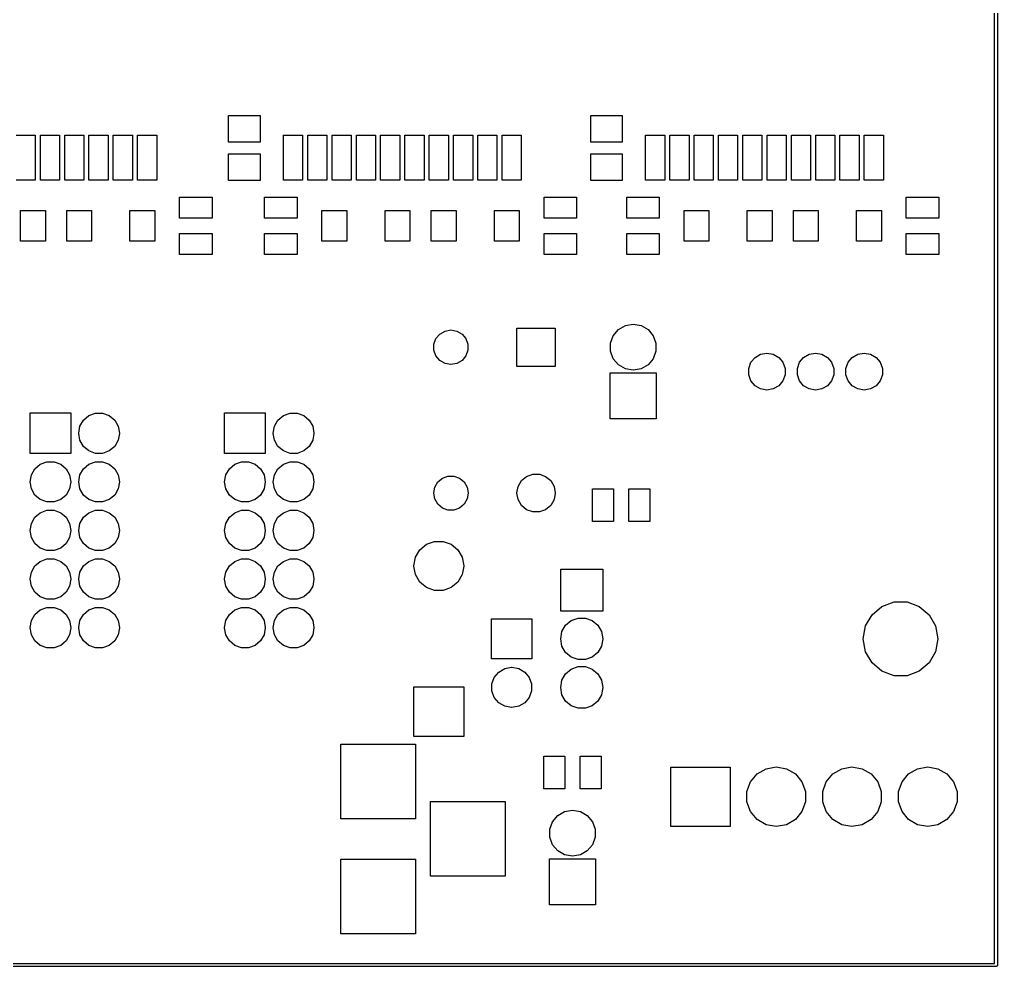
# Model space of a CAD drawing. Extents: x 25 to 125, y -125 to -25.
# Drawn here: x 74 to 125.1, y -125.1 to -75.6 of the extents above; entities that cross this region are included whole.
import ezdxf

# ---------------------------------------------------------------- set-up
doc = ezdxf.new("R2010")
doc.units = 0
doc.header["$MEASUREMENT"] = 0
doc.layers.add('BLACK', color=7, linetype='CONTINUOUS')

msp = doc.modelspace()

# ---------------------------------------------------------------- linework, layer by layer
at = {"layer": 'Black'}
for p, q in [((125.075, -25), (125.075, -125)), ((124.925, -124.925), (124.925, -25.075)), ((84.9, -81.996), (84.9, -80.596)), ((84.9, -80.596), (86.55, -80.596)), ((86.55, -80.596), (86.55, -81.996)), ((103.823, -81.996), (103.823, -80.596)), ((103.823, -80.596), (105.473, -80.596)), ((105.473, -80.596), (105.473, -81.996)), ((73.795, -81.63), (74.795, -81.63)), ((74.795, -81.63), (74.795, -83.98)), ((75.065, -83.98), (75.065, -81.63)), ((75.065, -81.63), (76.065, -81.63)), ((76.065, -81.63), (76.065, -83.98)), ((76.335, -83.98), (76.335, -81.63)), ((76.335, -81.63), (77.335, -81.63)), ((77.335, -81.63), (77.335, -83.98)), ((77.605, -83.98), (77.605, -81.63)), ((77.605, -81.63), (78.605, -81.63)), ((78.605, -81.63), (78.605, -83.98)), ((78.875, -83.98), (78.875, -81.63)), ((78.875, -81.63), (79.875, -81.63)), ((79.875, -81.63), (79.875, -83.98)), ((80.145, -83.98), (80.145, -81.63)), ((80.145, -81.63), (81.145, -81.63)), ((81.145, -81.63), (81.145, -83.98)), ((87.765, -83.98), (87.765, -81.63)), ((87.765, -81.63), (88.765, -81.63)), ((88.765, -81.63), (88.765, -83.98)), ((89.035, -83.98), (89.035, -81.63)), ((89.035, -81.63), (90.035, -81.63)), ((90.035, -81.63), (90.035, -83.98)), ((90.305, -83.98), (90.305, -81.63)), ((90.305, -81.63), (91.305, -81.63)), ((91.305, -81.63), (91.305, -83.98)), ((91.575, -83.98), (91.575, -81.63)), ((91.575, -81.63), (92.575, -81.63)), ((92.575, -81.63), (92.575, -83.98)), ((92.845, -83.98), (92.845, -81.63)), ((92.845, -81.63), (93.845, -81.63)), ((93.845, -81.63), (93.845, -83.98)), ((94.115, -83.98), (94.115, -81.63)), ((94.115, -81.63), (95.115, -81.63)), ((95.115, -81.63), (95.115, -83.98)), ((95.385, -83.98), (95.385, -81.63)), ((95.385, -81.63), (96.385, -81.63)), ((96.385, -81.63), (96.385, -83.98)), ((96.655, -83.98), (96.655, -81.63)), ((96.655, -81.63), (97.655, -81.63)), ((97.655, -81.63), (97.655, -83.98)), ((97.925, -83.98), (97.925, -81.63)), ((97.925, -81.63), (98.925, -81.63)), ((98.925, -81.63), (98.925, -83.98)), ((99.195, -83.98), (99.195, -81.63)), ((99.195, -81.63), (100.195, -81.63)), ((100.195, -81.63), (100.195, -83.98)), ((106.688, -83.98), (106.688, -81.63)), ((106.688, -81.63), (107.688, -81.63)), ((107.688, -81.63), (107.688, -83.98)), ((107.958, -83.98), (107.958, -81.63)), ((107.958, -81.63), (108.958, -81.63)), ((108.958, -81.63), (108.958, -83.98)), ((109.228, -83.98), (109.228, -81.63)), ((109.228, -81.63), (110.228, -81.63)), ((110.228, -81.63), (110.228, -83.98)), ((110.498, -83.98), (110.498, -81.63)), ((110.498, -81.63), (111.498, -81.63)), ((111.498, -81.63), (111.498, -83.98)), ((111.768, -83.98), (111.768, -81.63)), ((111.768, -81.63), (112.768, -81.63)), ((112.768, -81.63), (112.768, -83.98)), ((113.038, -83.98), (113.038, -81.63)), ((113.038, -81.63), (114.038, -81.63)), ((114.038, -81.63), (114.038, -83.98)), ((114.308, -83.98), (114.308, -81.63)), ((114.308, -81.63), (115.308, -81.63)), ((115.308, -81.63), (115.308, -83.98)), ((115.578, -83.98), (115.578, -81.63)), ((115.578, -81.63), (116.578, -81.63)), ((116.578, -81.63), (116.578, -83.98)), ((116.848, -83.98), (116.848, -81.63)), ((116.848, -81.63), (117.848, -81.63)), ((117.848, -81.63), (117.848, -83.98)), ((118.118, -83.98), (118.118, -81.63)), ((118.118, -81.63), (119.118, -81.63)), ((119.118, -81.63), (119.118, -83.98)), ((86.55, -81.996), (84.9, -81.996)), ((105.473, -81.996), (103.823, -81.996)), ((84.9, -83.996), (84.9, -82.596)), ((84.9, -82.596), (86.55, -82.596)), ((86.55, -82.596), (86.55, -83.996)), ((103.823, -83.996), (103.823, -82.596)), ((103.823, -82.596), (105.473, -82.596)), ((105.473, -82.596), (105.473, -83.996)), ((74.795, -83.98), (73.795, -83.98)), ((76.065, -83.98), (75.065, -83.98)), ((77.335, -83.98), (76.335, -83.98)), ((78.605, -83.98), (77.605, -83.98)), ((79.875, -83.98), (78.875, -83.98)), ((81.145, -83.98), (80.145, -83.98)), ((86.55, -83.996), (84.9, -83.996)), ((88.765, -83.98), (87.765, -83.98)), ((90.035, -83.98), (89.035, -83.98)), ((91.305, -83.98), (90.305, -83.98)), ((92.575, -83.98), (91.575, -83.98)), ((93.845, -83.98), (92.845, -83.98)), ((95.115, -83.98), (94.115, -83.98)), ((96.385, -83.98), (95.385, -83.98)), ((97.655, -83.98), (96.655, -83.98)), ((98.925, -83.98), (97.925, -83.98)), ((100.195, -83.98), (99.195, -83.98)), ((105.473, -83.996), (103.823, -83.996)), ((107.688, -83.98), (106.688, -83.98)), ((108.958, -83.98), (107.958, -83.98)), ((110.228, -83.98), (109.228, -83.98)), ((111.498, -83.98), (110.498, -83.98)), ((112.768, -83.98), (111.768, -83.98)), ((114.038, -83.98), (113.038, -83.98)), ((115.308, -83.98), (114.308, -83.98)), ((116.578, -83.98), (115.578, -83.98)), ((117.848, -83.98), (116.848, -83.98)), ((119.118, -83.98), (118.118, -83.98)), ((82.335, -85.96), (82.335, -84.86)), ((82.335, -84.86), (84.035, -84.86)), ((84.035, -84.86), (84.035, -85.96)), ((86.78, -85.96), (86.78, -84.86)), ((86.78, -84.86), (88.48, -84.86)), ((88.48, -84.86), (88.48, -85.96)), ((101.385, -85.96), (101.385, -84.86)), ((101.385, -84.86), (103.085, -84.86)), ((103.085, -84.86), (103.085, -85.96)), ((105.703, -85.96), (105.703, -84.86)), ((105.703, -84.86), (107.403, -84.86)), ((107.403, -84.86), (107.403, -85.96)), ((120.308, -85.96), (120.308, -84.86)), ((120.308, -84.86), (122.008, -84.86)), ((122.008, -84.86), (122.008, -85.96)), ((74.025, -87.16), (74.025, -85.56)), ((74.025, -85.56), (75.325, -85.56)), ((75.325, -85.56), (75.325, -87.16)), ((76.44, -87.16), (76.44, -85.56)), ((76.44, -85.56), (77.74, -85.56)), ((77.74, -85.56), (77.74, -87.16)), ((79.74, -87.16), (79.74, -85.56)), ((79.74, -85.56), (81.04, -85.56)), ((81.04, -85.56), (81.04, -87.16)), ((89.775, -87.16), (89.775, -85.56)), ((89.775, -85.56), (91.075, -85.56)), ((91.075, -85.56), (91.075, -87.16)), ((93.075, -87.16), (93.075, -85.56)), ((93.075, -85.56), (94.375, -85.56)), ((94.375, -85.56), (94.375, -87.16)), ((95.49, -87.16), (95.49, -85.56)), ((95.49, -85.56), (96.79, -85.56)), ((96.79, -85.56), (96.79, -87.16)), ((98.79, -87.16), (98.79, -85.56)), ((98.79, -85.56), (100.09, -85.56)), ((100.09, -85.56), (100.09, -87.16)), ((108.698, -87.16), (108.698, -85.56)), ((108.698, -85.56), (109.998, -85.56)), ((109.998, -85.56), (109.998, -87.16)), ((111.998, -87.16), (111.998, -85.56)), ((111.998, -85.56), (113.298, -85.56)), ((113.298, -85.56), (113.298, -87.16)), ((114.413, -87.16), (114.413, -85.56)), ((114.413, -85.56), (115.713, -85.56)), ((115.713, -85.56), (115.713, -87.16)), ((117.713, -87.16), (117.713, -85.56)), ((117.713, -85.56), (119.013, -85.56)), ((119.013, -85.56), (119.013, -87.16)), ((84.035, -85.96), (82.335, -85.96)), ((88.48, -85.96), (86.78, -85.96)), ((103.085, -85.96), (101.385, -85.96)), ((107.403, -85.96), (105.703, -85.96)), ((122.008, -85.96), (120.308, -85.96)), ((82.335, -87.86), (82.335, -86.76)), ((82.335, -86.76), (84.035, -86.76)), ((84.035, -86.76), (84.035, -87.86)), ((86.78, -87.86), (86.78, -86.76)), ((86.78, -86.76), (88.48, -86.76)), ((88.48, -86.76), (88.48, -87.86)), ((101.385, -87.86), (101.385, -86.76)), ((101.385, -86.76), (103.085, -86.76)), ((103.085, -86.76), (103.085, -87.86)), ((105.703, -87.86), (105.703, -86.76)), ((105.703, -86.76), (107.403, -86.76)), ((107.403, -86.76), (107.403, -87.86)), ((120.308, -87.86), (120.308, -86.76)), ((120.308, -86.76), (122.008, -86.76)), ((122.008, -86.76), (122.008, -87.86)), ((75.325, -87.16), (74.025, -87.16)), ((77.74, -87.16), (76.44, -87.16)), ((81.04, -87.16), (79.74, -87.16)), ((91.075, -87.16), (89.775, -87.16)), ((94.375, -87.16), (93.075, -87.16)), ((96.79, -87.16), (95.49, -87.16)), ((100.09, -87.16), (98.79, -87.16)), ((109.998, -87.16), (108.698, -87.16)), ((113.298, -87.16), (111.998, -87.16)), ((115.713, -87.16), (114.413, -87.16)), ((119.013, -87.16), (117.713, -87.16)), ((84.035, -87.86), (82.335, -87.86)), ((88.48, -87.86), (86.78, -87.86)), ((103.085, -87.86), (101.385, -87.86)), ((107.403, -87.86), (105.703, -87.86)), ((122.008, -87.86), (120.308, -87.86)), ((95.9393, -92.0179), (96.211, -91.861)), ((96.211, -91.861), (96.52, -91.8066)), ((96.52, -91.8066), (96.829, -91.861)), ((96.829, -91.861), (97.1007, -92.0179)), ((99.965, -93.71), (99.965, -91.71)), ((99.965, -91.71), (101.965, -91.71)), ((101.965, -91.71), (101.965, -93.71)), ((105.002, -92.1077), (105.271, -91.7872)), ((105.271, -91.7872), (105.633, -91.5781)), ((105.633, -91.5781), (106.045, -91.5054)), ((106.045, -91.5054), (106.457, -91.5781)), ((106.457, -91.5781), (106.819, -91.7872)), ((106.819, -91.7872), (107.088, -92.1077)), ((95.6303, -92.5531), (95.7376, -92.2583)), ((95.7376, -92.2583), (95.9393, -92.0179)), ((97.1007, -92.0179), (97.3024, -92.2583)), ((97.3024, -92.2583), (97.4097, -92.5531)), ((104.859, -92.5008), (105.002, -92.1077)), ((107.088, -92.1077), (107.231, -92.5008)), ((95.6303, -92.8669), (95.6303, -92.5531)), ((95.7376, -93.1617), (95.6303, -92.8669)), ((97.4097, -92.8669), (97.3024, -93.1617)), ((97.4097, -92.5531), (97.4097, -92.8669)), ((104.859, -92.9192), (104.859, -92.5008)), ((105.002, -93.3123), (104.859, -92.9192)), ((107.231, -92.9192), (107.088, -93.3123)), ((107.231, -92.5008), (107.231, -92.9192)), ((95.9393, -93.4021), (95.7376, -93.1617)), ((96.211, -93.559), (95.9393, -93.4021)), ((97.1007, -93.4021), (96.829, -93.559)), ((97.3024, -93.1617), (97.1007, -93.4021)), ((105.271, -93.6328), (105.002, -93.3123)), ((107.088, -93.3123), (106.819, -93.6328)), ((112.079, -93.8123), (112.194, -93.4972)), ((112.194, -93.4972), (112.409, -93.2402)), ((112.409, -93.2402), (112.7, -93.0726)), ((112.7, -93.0726), (113.03, -93.0143)), ((113.03, -93.0143), (113.36, -93.0726)), ((113.36, -93.0726), (113.651, -93.2402)), ((113.651, -93.2402), (113.866, -93.4972)), ((113.866, -93.4972), (113.981, -93.8123)), ((114.619, -93.8123), (114.734, -93.4972)), ((114.734, -93.4972), (114.949, -93.2402)), ((114.949, -93.2402), (115.24, -93.0726)), ((115.24, -93.0726), (115.57, -93.0143)), ((115.57, -93.0143), (115.9, -93.0726)), ((115.9, -93.0726), (116.191, -93.2402)), ((116.191, -93.2402), (116.406, -93.4972)), ((116.406, -93.4972), (116.521, -93.8123)), ((117.159, -93.8123), (117.274, -93.4972)), ((117.274, -93.4972), (117.489, -93.2402)), ((117.489, -93.2402), (117.78, -93.0726)), ((117.78, -93.0726), (118.11, -93.0143)), ((118.11, -93.0143), (118.44, -93.0726)), ((118.44, -93.0726), (118.731, -93.2402)), ((118.731, -93.2402), (118.946, -93.4972)), ((118.946, -93.4972), (119.061, -93.8123)), ((96.52, -93.6134), (96.211, -93.559)), ((96.829, -93.559), (96.52, -93.6134)), ((101.965, -93.71), (99.965, -93.71)), ((105.633, -93.8419), (105.271, -93.6328)), ((106.045, -93.9146), (105.633, -93.8419)), ((106.457, -93.8419), (106.045, -93.9146)), ((106.819, -93.6328), (106.457, -93.8419)), ((112.079, -94.1477), (112.079, -93.8123)), ((113.981, -93.8123), (113.981, -94.1477)), ((114.619, -94.1477), (114.619, -93.8123)), ((116.521, -93.8123), (116.521, -94.1477)), ((117.159, -94.1477), (117.159, -93.8123)), ((119.061, -93.8123), (119.061, -94.1477)), ((104.845, -96.45), (104.845, -94.05)), ((104.845, -94.05), (107.245, -94.05)), ((107.245, -94.05), (107.245, -96.45)), ((112.194, -94.4628), (112.079, -94.1477)), ((112.409, -94.7197), (112.194, -94.4628)), ((113.866, -94.4628), (113.651, -94.7197)), ((113.981, -94.1477), (113.866, -94.4628)), ((114.734, -94.4628), (114.619, -94.1477)), ((114.949, -94.7197), (114.734, -94.4628)), ((116.406, -94.4628), (116.191, -94.7197)), ((116.521, -94.1477), (116.406, -94.4628)), ((117.274, -94.4628), (117.159, -94.1477)), ((117.489, -94.7197), (117.274, -94.4628)), ((118.946, -94.4628), (118.731, -94.7197)), ((119.061, -94.1477), (118.946, -94.4628)), ((112.7, -94.8874), (112.409, -94.7197)), ((113.03, -94.9457), (112.7, -94.8874)), ((113.36, -94.8874), (113.03, -94.9457)), ((113.651, -94.7197), (113.36, -94.8874)), ((115.24, -94.8874), (114.949, -94.7197)), ((115.57, -94.9457), (115.24, -94.8874)), ((115.9, -94.8874), (115.57, -94.9457)), ((116.191, -94.7197), (115.9, -94.8874)), ((117.78, -94.8874), (117.489, -94.7197)), ((118.11, -94.9457), (117.78, -94.8874)), ((118.44, -94.8874), (118.11, -94.9457)), ((118.731, -94.7197), (118.44, -94.8874)), ((74.5304, -98.2695), (74.5304, -96.1423)), ((74.5304, -96.1423), (76.6576, -96.1423)), ((76.6576, -96.1423), (76.6576, -98.2695)), ((77.1346, -96.8381), (77.3193, -96.5182)), ((77.3193, -96.5182), (77.6022, -96.2808)), ((77.6022, -96.2808), (77.9493, -96.1544)), ((77.9493, -96.1544), (78.3187, -96.1544)), ((78.3187, -96.1544), (78.6658, -96.2808)), ((78.6658, -96.2808), (78.9488, -96.5182)), ((78.9488, -96.5182), (79.1335, -96.8381)), ((84.6904, -98.2695), (84.6904, -96.1423)), ((84.6904, -96.1423), (86.8176, -96.1423)), ((86.8176, -96.1423), (86.8176, -98.2695)), ((87.2946, -96.8381), (87.4793, -96.5182)), ((87.4793, -96.5182), (87.7622, -96.2808)), ((87.7622, -96.2808), (88.1093, -96.1544)), ((88.1093, -96.1544), (88.4787, -96.1544)), ((88.4787, -96.1544), (88.8258, -96.2808)), ((88.8258, -96.2808), (89.1088, -96.5182)), ((89.1088, -96.5182), (89.2935, -96.8381)), ((107.245, -96.45), (104.845, -96.45)), ((77.0704, -97.2019), (77.1346, -96.8381)), ((79.1335, -96.8381), (79.1976, -97.2019)), ((87.2304, -97.2019), (87.2946, -96.8381)), ((89.2935, -96.8381), (89.3576, -97.2019)), ((77.0704, -97.21), (77.0704, -97.2019)), ((77.1346, -97.5738), (77.0704, -97.21)), ((77.3193, -97.8937), (77.1346, -97.5738)), ((79.1335, -97.5738), (78.9488, -97.8937)), ((79.1976, -97.21), (79.1335, -97.5738)), ((79.1976, -97.2019), (79.1976, -97.21)), ((87.2304, -97.21), (87.2304, -97.2019)), ((87.2946, -97.5738), (87.2304, -97.21)), ((87.4793, -97.8937), (87.2946, -97.5738)), ((89.2935, -97.5738), (89.1088, -97.8937)), ((89.3576, -97.21), (89.2935, -97.5738)), ((89.3576, -97.2019), (89.3576, -97.21)), ((77.6022, -98.1311), (77.3193, -97.8937)), ((78.9488, -97.8937), (78.6658, -98.1311)), ((87.7622, -98.1311), (87.4793, -97.8937)), ((89.1088, -97.8937), (88.8258, -98.1311)), ((76.6576, -98.2695), (74.5304, -98.2695)), ((77.9493, -98.2575), (77.6022, -98.1311)), ((78.3187, -98.2575), (77.9493, -98.2575)), ((78.6658, -98.1311), (78.3187, -98.2575)), ((86.8176, -98.2695), (84.6904, -98.2695)), ((88.1093, -98.2575), (87.7622, -98.1311)), ((88.4787, -98.2575), (88.1093, -98.2575)), ((88.8258, -98.1311), (88.4787, -98.2575)), ((74.5946, -99.3781), (74.7793, -99.0582)), ((74.7793, -99.0582), (75.0622, -98.8208)), ((75.0622, -98.8208), (75.4093, -98.6944)), ((75.4093, -98.6944), (75.7787, -98.6944)), ((75.7787, -98.6944), (76.1258, -98.8208)), ((76.1258, -98.8208), (76.4088, -99.0582)), ((76.4088, -99.0582), (76.5935, -99.3781)), ((77.1346, -99.3781), (77.3193, -99.0582)), ((77.3193, -99.0582), (77.6022, -98.8208)), ((77.6022, -98.8208), (77.9493, -98.6944)), ((77.9493, -98.6944), (78.3187, -98.6944)), ((78.3187, -98.6944), (78.6658, -98.8208)), ((78.6658, -98.8208), (78.9488, -99.0582)), ((78.9488, -99.0582), (79.1335, -99.3781)), ((84.7546, -99.3781), (84.9393, -99.0582)), ((84.9393, -99.0582), (85.2222, -98.8208)), ((85.2222, -98.8208), (85.5693, -98.6944)), ((85.5693, -98.6944), (85.9387, -98.6944)), ((85.9387, -98.6944), (86.2858, -98.8208)), ((86.2858, -98.8208), (86.5688, -99.0582)), ((86.5688, -99.0582), (86.7535, -99.3781)), ((87.2946, -99.3781), (87.4793, -99.0582)), ((87.4793, -99.0582), (87.7622, -98.8208)), ((87.7622, -98.8208), (88.1093, -98.6944)), ((88.1093, -98.6944), (88.4787, -98.6944)), ((88.4787, -98.6944), (88.8258, -98.8208)), ((88.8258, -98.8208), (89.1088, -99.0582)), ((89.1088, -99.0582), (89.2935, -99.3781)), ((74.5304, -99.7419), (74.5946, -99.3781)), ((76.5935, -99.3781), (76.6576, -99.7419)), ((77.0704, -99.7419), (77.1346, -99.3781)), ((79.1335, -99.3781), (79.1976, -99.7419)), ((84.6904, -99.7419), (84.7546, -99.3781)), ((86.7535, -99.3781), (86.8176, -99.7419)), ((87.2304, -99.7419), (87.2946, -99.3781)), ((89.2935, -99.3781), (89.3576, -99.7419)), ((95.8306, -99.7481), (96.07, -99.5471)), ((96.07, -99.5471), (96.3637, -99.4402)), ((96.3637, -99.4402), (96.6763, -99.4402)), ((96.6763, -99.4402), (96.97, -99.5471)), ((96.97, -99.5471), (97.2094, -99.7481)), ((100.199, -99.6834), (100.465, -99.4602)), ((100.465, -99.4602), (100.791, -99.3414)), ((100.791, -99.3414), (101.139, -99.3414)), ((101.139, -99.3414), (101.465, -99.4602)), ((101.465, -99.4602), (101.731, -99.6834)), ((74.5304, -99.75), (74.5304, -99.7419)), ((74.5946, -100.114), (74.5304, -99.75)), ((74.7793, -100.434), (74.5946, -100.114)), ((76.5935, -100.114), (76.4088, -100.434)), ((76.6576, -99.75), (76.5935, -100.114)), ((76.6576, -99.7419), (76.6576, -99.75)), ((77.0704, -99.75), (77.0704, -99.7419)), ((77.1346, -100.114), (77.0704, -99.75)), ((77.3193, -100.434), (77.1346, -100.114)), ((79.1335, -100.114), (78.9488, -100.434)), ((79.1976, -99.75), (79.1335, -100.114)), ((79.1976, -99.7419), (79.1976, -99.75)), ((84.6904, -99.75), (84.6904, -99.7419)), ((84.7546, -100.114), (84.6904, -99.75)), ((84.9393, -100.434), (84.7546, -100.114)), ((86.7535, -100.114), (86.5688, -100.434)), ((86.8176, -99.75), (86.7535, -100.114)), ((86.8176, -99.7419), (86.8176, -99.75)), ((87.2304, -99.75), (87.2304, -99.7419)), ((87.2946, -100.114), (87.2304, -99.75)), ((87.4793, -100.434), (87.2946, -100.114)), ((89.2935, -100.114), (89.1088, -100.434)), ((89.3576, -99.75), (89.2935, -100.114)), ((89.3576, -99.7419), (89.3576, -99.75)), ((95.62, -100.327), (95.6743, -100.019)), ((95.6743, -100.019), (95.8306, -99.7481)), ((97.2094, -99.7481), (97.3657, -100.019)), ((97.3657, -100.019), (97.42, -100.327)), ((99.965, -100.326), (100.025, -99.9842)), ((100.025, -99.9842), (100.199, -99.6834)), ((101.731, -99.6834), (101.905, -99.9842)), ((101.905, -99.9842), (101.965, -100.326)), ((103.91, -101.815), (103.91, -100.115)), ((103.91, -100.115), (105.01, -100.115)), ((105.01, -100.115), (105.01, -101.815)), ((105.81, -101.815), (105.81, -100.115)), ((105.81, -100.115), (106.91, -100.115)), ((106.91, -100.115), (106.91, -101.815)), ((75.0622, -100.671), (74.7793, -100.434)), ((76.4088, -100.434), (76.1258, -100.671)), ((77.6022, -100.671), (77.3193, -100.434)), ((78.9488, -100.434), (78.6658, -100.671)), ((85.2222, -100.671), (84.9393, -100.434)), ((86.5688, -100.434), (86.2858, -100.671)), ((87.7622, -100.671), (87.4793, -100.434)), ((89.1088, -100.434), (88.8258, -100.671)), ((95.62, -100.333), (95.62, -100.327)), ((95.6743, -100.641), (95.62, -100.333)), ((95.8306, -100.912), (95.6743, -100.641)), ((97.3657, -100.641), (97.2094, -100.912)), ((97.42, -100.333), (97.3657, -100.641)), ((97.42, -100.327), (97.42, -100.333)), ((99.965, -100.334), (99.965, -100.326)), ((100.025, -100.676), (99.965, -100.334)), ((101.965, -100.334), (101.905, -100.676)), ((101.965, -100.326), (101.965, -100.334)), ((75.4093, -100.797), (75.0622, -100.671)), ((75.7787, -100.797), (75.4093, -100.797)), ((76.1258, -100.671), (75.7787, -100.797)), ((77.9493, -100.797), (77.6022, -100.671)), ((78.3187, -100.797), (77.9493, -100.797)), ((78.6658, -100.671), (78.3187, -100.797)), ((85.5693, -100.797), (85.2222, -100.671)), ((85.9387, -100.797), (85.5693, -100.797)), ((86.2858, -100.671), (85.9387, -100.797)), ((88.1093, -100.797), (87.7622, -100.671)), ((88.4787, -100.797), (88.1093, -100.797)), ((88.8258, -100.671), (88.4787, -100.797)), ((96.07, -101.113), (95.8306, -100.912)), ((96.3637, -101.22), (96.07, -101.113)), ((96.97, -101.113), (96.6763, -101.22)), ((97.2094, -100.912), (96.97, -101.113)), ((100.199, -100.977), (100.025, -100.676)), ((100.465, -101.2), (100.199, -100.977)), ((101.731, -100.977), (101.465, -101.2)), ((101.905, -100.676), (101.731, -100.977)), ((74.5946, -101.918), (74.7793, -101.598)), ((74.7793, -101.598), (75.0622, -101.361)), ((75.0622, -101.361), (75.4093, -101.234)), ((75.4093, -101.234), (75.7787, -101.234)), ((75.7787, -101.234), (76.1258, -101.361)), ((76.1258, -101.361), (76.4088, -101.598)), ((76.4088, -101.598), (76.5935, -101.918)), ((77.1346, -101.918), (77.3193, -101.598)), ((77.3193, -101.598), (77.6022, -101.361)), ((77.6022, -101.361), (77.9493, -101.234)), ((77.9493, -101.234), (78.3187, -101.234)), ((78.3187, -101.234), (78.6658, -101.361)), ((78.6658, -101.361), (78.9488, -101.598)), ((78.9488, -101.598), (79.1335, -101.918)), ((84.7546, -101.918), (84.9393, -101.598)), ((84.9393, -101.598), (85.2222, -101.361)), ((85.2222, -101.361), (85.5693, -101.234)), ((85.5693, -101.234), (85.9387, -101.234)), ((85.9387, -101.234), (86.2858, -101.361)), ((86.2858, -101.361), (86.5688, -101.598)), ((86.5688, -101.598), (86.7535, -101.918)), ((87.2946, -101.918), (87.4793, -101.598)), ((87.4793, -101.598), (87.7622, -101.361)), ((87.7622, -101.361), (88.1093, -101.234)), ((88.1093, -101.234), (88.4787, -101.234)), ((88.4787, -101.234), (88.8258, -101.361)), ((88.8258, -101.361), (89.1088, -101.598)), ((89.1088, -101.598), (89.2935, -101.918)), ((96.6763, -101.22), (96.3637, -101.22)), ((100.791, -101.319), (100.465, -101.2)), ((101.139, -101.319), (100.791, -101.319)), ((101.465, -101.2), (101.139, -101.319)), ((74.5304, -102.282), (74.5946, -101.918)), ((76.5935, -101.918), (76.6576, -102.282)), ((77.0704, -102.282), (77.1346, -101.918)), ((79.1335, -101.918), (79.1976, -102.282)), ((84.6904, -102.282), (84.7546, -101.918)), ((86.7535, -101.918), (86.8176, -102.282)), ((87.2304, -102.282), (87.2946, -101.918)), ((89.2935, -101.918), (89.3576, -102.282)), ((105.01, -101.815), (103.91, -101.815)), ((106.91, -101.815), (105.81, -101.815)), ((74.5304, -102.29), (74.5304, -102.282)), ((74.5946, -102.654), (74.5304, -102.29)), ((74.7793, -102.974), (74.5946, -102.654)), ((76.5935, -102.654), (76.4088, -102.974)), ((76.6576, -102.29), (76.5935, -102.654)), ((76.6576, -102.282), (76.6576, -102.29)), ((77.0704, -102.29), (77.0704, -102.282)), ((77.1346, -102.654), (77.0704, -102.29)), ((77.3193, -102.974), (77.1346, -102.654)), ((79.1335, -102.654), (78.9488, -102.974)), ((79.1976, -102.29), (79.1335, -102.654)), ((79.1976, -102.282), (79.1976, -102.29)), ((84.6904, -102.29), (84.6904, -102.282)), ((84.7546, -102.654), (84.6904, -102.29)), ((84.9393, -102.974), (84.7546, -102.654)), ((86.7535, -102.654), (86.5688, -102.974)), ((86.8176, -102.29), (86.7535, -102.654)), ((86.8176, -102.282), (86.8176, -102.29)), ((87.2304, -102.29), (87.2304, -102.282)), ((87.2946, -102.654), (87.2304, -102.29)), ((87.4793, -102.974), (87.2946, -102.654)), ((89.2935, -102.654), (89.1088, -102.974)), ((89.3576, -102.29), (89.2935, -102.654)), ((89.3576, -102.282), (89.3576, -102.29)), ((75.0622, -103.211), (74.7793, -102.974)), ((75.4093, -103.337), (75.0622, -103.211)), ((76.1258, -103.211), (75.7787, -103.337)), ((76.4088, -102.974), (76.1258, -103.211)), ((77.6022, -103.211), (77.3193, -102.974)), ((77.9493, -103.337), (77.6022, -103.211)), ((78.6658, -103.211), (78.3187, -103.337)), ((78.9488, -102.974), (78.6658, -103.211)), ((85.2222, -103.211), (84.9393, -102.974)), ((85.5693, -103.337), (85.2222, -103.211)), ((86.2858, -103.211), (85.9387, -103.337)), ((86.5688, -102.974), (86.2858, -103.211)), ((87.7622, -103.211), (87.4793, -102.974)), ((88.1093, -103.337), (87.7622, -103.211)), ((88.8258, -103.211), (88.4787, -103.337)), ((89.1088, -102.974), (88.8258, -103.211)), ((94.8891, -103.299), (95.235, -103.009)), ((95.235, -103.009), (95.6593, -102.855)), ((95.6593, -102.855), (96.1107, -102.855)), ((96.1107, -102.855), (96.535, -103.009)), ((96.535, -103.009), (96.8809, -103.299)), ((75.7787, -103.337), (75.4093, -103.337)), ((78.3187, -103.337), (77.9493, -103.337)), ((85.9387, -103.337), (85.5693, -103.337)), ((88.4787, -103.337), (88.1093, -103.337)), ((94.585, -104.135), (94.6634, -103.69)), ((94.6634, -103.69), (94.8891, -103.299)), ((96.8809, -103.299), (97.1066, -103.69)), ((97.1066, -103.69), (97.185, -104.135)), ((74.5946, -104.458), (74.7793, -104.138)), ((74.7793, -104.138), (75.0622, -103.901)), ((75.0622, -103.901), (75.4093, -103.774)), ((75.4093, -103.774), (75.7787, -103.774)), ((75.7787, -103.774), (76.1258, -103.901)), ((76.1258, -103.901), (76.4088, -104.138)), ((76.4088, -104.138), (76.5935, -104.458)), ((77.1346, -104.458), (77.3193, -104.138)), ((77.3193, -104.138), (77.6022, -103.901)), ((77.6022, -103.901), (77.9493, -103.774)), ((77.9493, -103.774), (78.3187, -103.774)), ((78.3187, -103.774), (78.6658, -103.901)), ((78.6658, -103.901), (78.9488, -104.138)), ((78.9488, -104.138), (79.1335, -104.458)), ((84.7546, -104.458), (84.9393, -104.138)), ((84.9393, -104.138), (85.2222, -103.901)), ((85.2222, -103.901), (85.5693, -103.774)), ((85.5693, -103.774), (85.9387, -103.774)), ((85.9387, -103.774), (86.2858, -103.901)), ((86.2858, -103.901), (86.5688, -104.138)), ((86.5688, -104.138), (86.7535, -104.458)), ((87.2946, -104.458), (87.4793, -104.138)), ((87.4793, -104.138), (87.7622, -103.901)), ((87.7622, -103.901), (88.1093, -103.774)), ((88.1093, -103.774), (88.4787, -103.774)), ((88.4787, -103.774), (88.8258, -103.901)), ((88.8258, -103.901), (89.1088, -104.138)), ((89.1088, -104.138), (89.2935, -104.458)), ((94.585, -104.145), (94.585, -104.135)), ((94.6634, -104.59), (94.585, -104.145)), ((97.185, -104.145), (97.1066, -104.59)), ((97.185, -104.135), (97.185, -104.145)), ((74.5304, -104.822), (74.5946, -104.458)), ((76.5935, -104.458), (76.6576, -104.822)), ((77.0704, -104.822), (77.1346, -104.458)), ((79.1335, -104.458), (79.1976, -104.822)), ((84.6904, -104.822), (84.7546, -104.458)), ((86.7535, -104.458), (86.8176, -104.822)), ((87.2304, -104.822), (87.2946, -104.458)), ((89.2935, -104.458), (89.3576, -104.822)), ((94.8891, -104.981), (94.6634, -104.59)), ((97.1066, -104.59), (96.8809, -104.981)), ((102.255, -106.51), (102.255, -104.31)), ((102.255, -104.31), (104.455, -104.31)), ((104.455, -104.31), (104.455, -106.51)), ((74.5304, -104.83), (74.5304, -104.822)), ((74.5946, -105.194), (74.5304, -104.83)), ((74.7793, -105.514), (74.5946, -105.194)), ((76.5935, -105.194), (76.4088, -105.514)), ((76.6576, -104.83), (76.5935, -105.194)), ((76.6576, -104.822), (76.6576, -104.83)), ((77.0704, -104.83), (77.0704, -104.822)), ((77.1346, -105.194), (77.0704, -104.83)), ((77.3193, -105.514), (77.1346, -105.194)), ((79.1335, -105.194), (78.9488, -105.514)), ((79.1976, -104.83), (79.1335, -105.194)), ((79.1976, -104.822), (79.1976, -104.83)), ((84.6904, -104.83), (84.6904, -104.822)), ((84.7546, -105.194), (84.6904, -104.83)), ((84.9393, -105.514), (84.7546, -105.194)), ((86.7535, -105.194), (86.5688, -105.514)), ((86.8176, -104.83), (86.7535, -105.194)), ((86.8176, -104.822), (86.8176, -104.83)), ((87.2304, -104.83), (87.2304, -104.822)), ((87.2946, -105.194), (87.2304, -104.83)), ((87.4793, -105.514), (87.2946, -105.194)), ((89.2935, -105.194), (89.1088, -105.514)), ((89.3576, -104.83), (89.2935, -105.194)), ((89.3576, -104.822), (89.3576, -104.83)), ((95.235, -105.271), (94.8891, -104.981)), ((96.8809, -104.981), (96.535, -105.271)), ((75.0622, -105.751), (74.7793, -105.514)), ((75.4093, -105.877), (75.0622, -105.751)), ((76.1258, -105.751), (75.7787, -105.877)), ((76.4088, -105.514), (76.1258, -105.751)), ((77.6022, -105.751), (77.3193, -105.514)), ((77.9493, -105.877), (77.6022, -105.751)), ((78.6658, -105.751), (78.3187, -105.877)), ((78.9488, -105.514), (78.6658, -105.751)), ((85.2222, -105.751), (84.9393, -105.514)), ((85.5693, -105.877), (85.2222, -105.751)), ((86.2858, -105.751), (85.9387, -105.877)), ((86.5688, -105.514), (86.2858, -105.751)), ((87.7622, -105.751), (87.4793, -105.514)), ((88.1093, -105.877), (87.7622, -105.751)), ((88.8258, -105.751), (88.4787, -105.877)), ((89.1088, -105.514), (88.8258, -105.751)), ((95.6593, -105.425), (95.235, -105.271)), ((96.1107, -105.425), (95.6593, -105.425)), ((96.535, -105.271), (96.1107, -105.425)), ((75.7787, -105.877), (75.4093, -105.877)), ((78.3187, -105.877), (77.9493, -105.877)), ((85.9387, -105.877), (85.5693, -105.877)), ((88.4787, -105.877), (88.1093, -105.877)), ((118.521, -106.689), (119.04, -106.254)), ((119.04, -106.254), (119.676, -106.022)), ((119.676, -106.022), (120.354, -106.022)), ((120.354, -106.022), (120.99, -106.254)), ((120.99, -106.254), (121.509, -106.689)), ((74.5946, -106.998), (74.7793, -106.678)), ((74.7793, -106.678), (75.0622, -106.441)), ((75.0622, -106.441), (75.4093, -106.314)), ((75.4093, -106.314), (75.7787, -106.314)), ((75.7787, -106.314), (76.1258, -106.441)), ((76.1258, -106.441), (76.4088, -106.678)), ((76.4088, -106.678), (76.5935, -106.998)), ((77.1346, -106.998), (77.3193, -106.678)), ((77.3193, -106.678), (77.6022, -106.441)), ((77.6022, -106.441), (77.9493, -106.314)), ((77.9493, -106.314), (78.3187, -106.314)), ((78.3187, -106.314), (78.6658, -106.441)), ((78.6658, -106.441), (78.9488, -106.678)), ((78.9488, -106.678), (79.1335, -106.998)), ((84.7546, -106.998), (84.9393, -106.678)), ((84.9393, -106.678), (85.2222, -106.441)), ((85.2222, -106.441), (85.5693, -106.314)), ((85.5693, -106.314), (85.9387, -106.314)), ((85.9387, -106.314), (86.2858, -106.441)), ((86.2858, -106.441), (86.5688, -106.678)), ((86.5688, -106.678), (86.7535, -106.998)), ((87.2946, -106.998), (87.4793, -106.678)), ((87.4793, -106.678), (87.7622, -106.441)), ((87.7622, -106.441), (88.1093, -106.314)), ((88.1093, -106.314), (88.4787, -106.314)), ((88.4787, -106.314), (88.8258, -106.441)), ((88.8258, -106.441), (89.1088, -106.678)), ((89.1088, -106.678), (89.2935, -106.998)), ((104.455, -106.51), (102.255, -106.51)), ((118.183, -107.276), (118.521, -106.689)), ((121.509, -106.689), (121.847, -107.276)), ((74.5304, -107.362), (74.5946, -106.998)), ((76.5935, -106.998), (76.6576, -107.362)), ((77.0704, -107.362), (77.1346, -106.998)), ((79.1335, -106.998), (79.1976, -107.362)), ((84.6904, -107.362), (84.7546, -106.998)), ((86.7535, -106.998), (86.8176, -107.362)), ((87.2304, -107.362), (87.2946, -106.998)), ((89.2935, -106.998), (89.3576, -107.362)), ((98.645, -109), (98.645, -106.9)), ((98.645, -106.9), (100.745, -106.9)), ((100.745, -106.9), (100.745, -109)), ((102.321, -107.57), (102.512, -107.239)), ((102.512, -107.239), (102.805, -106.993)), ((102.805, -106.993), (103.164, -106.863)), ((103.164, -106.863), (103.546, -106.863)), ((103.546, -106.863), (103.905, -106.993)), ((103.905, -106.993), (104.198, -107.239)), ((104.198, -107.239), (104.389, -107.57)), ((118.065, -107.943), (118.183, -107.276)), ((121.847, -107.276), (121.965, -107.943)), ((74.5304, -107.37), (74.5304, -107.362)), ((74.5946, -107.734), (74.5304, -107.37)), ((74.7793, -108.054), (74.5946, -107.734)), ((76.5935, -107.734), (76.4088, -108.054)), ((76.6576, -107.37), (76.5935, -107.734)), ((76.6576, -107.362), (76.6576, -107.37)), ((77.0704, -107.37), (77.0704, -107.362)), ((77.1346, -107.734), (77.0704, -107.37)), ((77.3193, -108.054), (77.1346, -107.734)), ((79.1335, -107.734), (78.9488, -108.054)), ((79.1976, -107.37), (79.1335, -107.734)), ((79.1976, -107.362), (79.1976, -107.37)), ((84.6904, -107.37), (84.6904, -107.362)), ((84.7546, -107.734), (84.6904, -107.37)), ((84.9393, -108.054), (84.7546, -107.734)), ((86.7535, -107.734), (86.5688, -108.054)), ((86.8176, -107.37), (86.7535, -107.734)), ((86.8176, -107.362), (86.8176, -107.37)), ((87.2304, -107.37), (87.2304, -107.362)), ((87.2946, -107.734), (87.2304, -107.37)), ((87.4793, -108.054), (87.2946, -107.734)), ((89.2935, -107.734), (89.1088, -108.054)), ((89.3576, -107.37), (89.2935, -107.734)), ((89.3576, -107.362), (89.3576, -107.37)), ((102.255, -107.946), (102.321, -107.57)), ((104.389, -107.57), (104.455, -107.946)), ((75.0622, -108.291), (74.7793, -108.054)), ((75.4093, -108.417), (75.0622, -108.291)), ((76.1258, -108.291), (75.7787, -108.417)), ((76.4088, -108.054), (76.1258, -108.291)), ((77.6022, -108.291), (77.3193, -108.054)), ((77.9493, -108.417), (77.6022, -108.291)), ((78.6658, -108.291), (78.3187, -108.417)), ((78.9488, -108.054), (78.6658, -108.291)), ((85.2222, -108.291), (84.9393, -108.054)), ((85.5693, -108.417), (85.2222, -108.291)), ((86.2858, -108.291), (85.9387, -108.417)), ((86.5688, -108.054), (86.2858, -108.291)), ((87.7622, -108.291), (87.4793, -108.054)), ((88.1093, -108.417), (87.7622, -108.291)), ((88.8258, -108.291), (88.4787, -108.417)), ((89.1088, -108.054), (88.8258, -108.291)), ((102.255, -107.954), (102.255, -107.946)), ((102.321, -108.33), (102.255, -107.954)), ((104.455, -107.954), (104.389, -108.33)), ((104.455, -107.946), (104.455, -107.954)), ((118.065, -107.957), (118.065, -107.943)), ((118.183, -108.624), (118.065, -107.957)), ((121.965, -107.957), (121.847, -108.624)), ((121.965, -107.943), (121.965, -107.957)), ((75.7787, -108.417), (75.4093, -108.417)), ((78.3187, -108.417), (77.9493, -108.417)), ((85.9387, -108.417), (85.5693, -108.417)), ((88.4787, -108.417), (88.1093, -108.417)), ((102.512, -108.661), (102.321, -108.33)), ((102.805, -108.907), (102.512, -108.661)), ((104.198, -108.661), (103.905, -108.907)), ((104.389, -108.33), (104.198, -108.661)), ((118.521, -109.211), (118.183, -108.624)), ((121.847, -108.624), (121.509, -109.211)), ((100.745, -109), (98.645, -109)), ((103.164, -109.037), (102.805, -108.907)), ((103.546, -109.037), (103.164, -109.037)), ((103.905, -108.907), (103.546, -109.037)), ((119.04, -109.646), (118.521, -109.211)), ((121.509, -109.211), (120.99, -109.646)), ((98.7817, -109.965), (99.0161, -109.686)), ((99.0161, -109.686), (99.3319, -109.503)), ((99.3319, -109.503), (99.691, -109.44)), ((99.691, -109.44), (99.699, -109.44)), ((99.699, -109.44), (100.058, -109.503)), ((100.058, -109.503), (100.374, -109.686)), ((100.374, -109.686), (100.608, -109.965)), ((102.321, -110.11), (102.512, -109.779)), ((102.512, -109.779), (102.805, -109.533)), ((102.805, -109.533), (103.164, -109.403)), ((103.164, -109.403), (103.546, -109.403)), ((103.546, -109.403), (103.905, -109.533)), ((103.905, -109.533), (104.198, -109.779)), ((104.198, -109.779), (104.389, -110.11)), ((119.676, -109.878), (119.04, -109.646)), ((120.99, -109.646), (120.354, -109.878)), ((98.6569, -110.308), (98.7817, -109.965)), ((98.6569, -110.672), (98.6569, -110.308)), ((100.608, -109.965), (100.733, -110.308)), ((100.733, -110.308), (100.733, -110.672)), ((102.255, -110.486), (102.321, -110.11)), ((104.389, -110.11), (104.455, -110.486)), ((120.354, -109.878), (119.676, -109.878)), ((94.585, -113.06), (94.585, -110.46)), ((94.585, -110.46), (97.185, -110.46)), ((97.185, -110.46), (97.185, -113.06)), ((98.7817, -111.015), (98.6569, -110.672)), ((100.733, -110.672), (100.608, -111.015)), ((102.255, -110.494), (102.255, -110.486)), ((102.321, -110.87), (102.255, -110.494)), ((102.512, -111.201), (102.321, -110.87)), ((104.389, -110.87), (104.198, -111.201)), ((104.455, -110.494), (104.389, -110.87)), ((104.455, -110.486), (104.455, -110.494)), ((99.0161, -111.294), (98.7817, -111.015)), ((99.3319, -111.477), (99.0161, -111.294)), ((100.374, -111.294), (100.058, -111.477)), ((100.608, -111.015), (100.374, -111.294)), ((102.805, -111.447), (102.512, -111.201)), ((104.198, -111.201), (103.905, -111.447)), ((99.691, -111.54), (99.3319, -111.477)), ((99.699, -111.54), (99.691, -111.54)), ((100.058, -111.477), (99.699, -111.54)), ((103.164, -111.577), (102.805, -111.447)), ((103.546, -111.577), (103.164, -111.577)), ((103.905, -111.447), (103.546, -111.577)), ((97.185, -113.06), (94.585, -113.06)), ((90.7599, -117.363), (90.7599, -113.462)), ((90.7599, -113.462), (94.6601, -113.462)), ((94.6601, -113.462), (94.6601, -117.363)), ((101.37, -115.785), (101.37, -114.085)), ((101.37, -114.085), (102.47, -114.085)), ((102.47, -114.085), (102.47, -115.785)), ((103.27, -115.785), (103.27, -114.085)), ((103.27, -114.085), (104.37, -114.085)), ((104.37, -114.085), (104.37, -115.785)), ((108.005, -117.755), (108.005, -114.655)), ((108.005, -114.655), (111.105, -114.655)), ((111.105, -114.655), (111.105, -117.755)), ((112.515, -115.013), (112.983, -114.743)), ((112.983, -114.743), (113.515, -114.649)), ((113.515, -114.649), (114.047, -114.743)), ((114.047, -114.743), (114.515, -115.013)), ((116.475, -115.013), (116.943, -114.743)), ((116.943, -114.743), (117.475, -114.649)), ((117.475, -114.649), (118.007, -114.743)), ((118.007, -114.743), (118.475, -115.013)), ((120.435, -115.013), (120.903, -114.743)), ((120.903, -114.743), (121.435, -114.649)), ((121.435, -114.649), (121.967, -114.743)), ((121.967, -114.743), (122.435, -115.013)), ((111.983, -115.935), (112.168, -115.427)), ((112.168, -115.427), (112.515, -115.013)), ((114.515, -115.013), (114.862, -115.427)), ((114.862, -115.427), (115.047, -115.935)), ((115.943, -115.935), (116.128, -115.427)), ((116.128, -115.427), (116.475, -115.013)), ((118.475, -115.013), (118.822, -115.427)), ((118.822, -115.427), (119.007, -115.935)), ((119.903, -115.935), (120.088, -115.427)), ((120.088, -115.427), (120.435, -115.013)), ((122.435, -115.013), (122.782, -115.427)), ((122.782, -115.427), (122.967, -115.935)), ((102.47, -115.785), (101.37, -115.785)), ((104.37, -115.785), (103.27, -115.785)), ((111.983, -116.475), (111.983, -115.935)), ((115.047, -115.935), (115.047, -116.475)), ((115.943, -116.475), (115.943, -115.935)), ((119.007, -115.935), (119.007, -116.475)), ((119.903, -116.475), (119.903, -115.935)), ((122.967, -115.935), (122.967, -116.475)), ((95.4589, -120.362), (95.4589, -116.462)), ((95.4589, -116.462), (99.3591, -116.462)), ((99.3591, -116.462), (99.3591, -120.362)), ((112.168, -116.983), (111.983, -116.475)), ((115.047, -116.475), (114.862, -116.983)), ((116.128, -116.983), (115.943, -116.475)), ((119.007, -116.475), (118.822, -116.983)), ((120.088, -116.983), (119.903, -116.475)), ((122.967, -116.475), (122.782, -116.983)), ((102.096, -117.187), (102.458, -116.978)), ((102.458, -116.978), (102.87, -116.905)), ((102.87, -116.905), (103.282, -116.978)), ((103.282, -116.978), (103.644, -117.187)), ((112.515, -117.397), (112.168, -116.983)), ((114.862, -116.983), (114.515, -117.397)), ((116.475, -117.397), (116.128, -116.983)), ((118.822, -116.983), (118.475, -117.397)), ((120.435, -117.397), (120.088, -116.983)), ((122.782, -116.983), (122.435, -117.397)), ((94.6601, -117.363), (90.7599, -117.363)), ((101.684, -117.901), (101.827, -117.508)), ((101.827, -117.508), (102.096, -117.187)), ((103.644, -117.187), (103.913, -117.508)), ((103.913, -117.508), (104.056, -117.901)), ((112.983, -117.667), (112.515, -117.397)), ((114.515, -117.397), (114.047, -117.667)), ((116.943, -117.667), (116.475, -117.397)), ((118.475, -117.397), (118.007, -117.667)), ((120.903, -117.667), (120.435, -117.397)), ((122.435, -117.397), (121.967, -117.667)), ((101.684, -118.319), (101.684, -117.901)), ((104.056, -117.901), (104.056, -118.319)), ((111.105, -117.755), (108.005, -117.755)), ((113.515, -117.761), (112.983, -117.667)), ((114.047, -117.667), (113.515, -117.761)), ((117.475, -117.761), (116.943, -117.667)), ((118.007, -117.667), (117.475, -117.761)), ((121.435, -117.761), (120.903, -117.667)), ((121.967, -117.667), (121.435, -117.761)), ((101.827, -118.712), (101.684, -118.319)), ((104.056, -118.319), (103.913, -118.712)), ((102.096, -119.033), (101.827, -118.712)), ((102.458, -119.242), (102.096, -119.033)), ((103.644, -119.033), (103.282, -119.242)), ((103.913, -118.712), (103.644, -119.033)), ((90.7599, -123.362), (90.7599, -119.462)), ((90.7599, -119.462), (94.6601, -119.462)), ((94.6601, -119.462), (94.6601, -123.362)), ((101.67, -121.85), (101.67, -119.45)), ((101.67, -119.45), (104.07, -119.45)), ((102.87, -119.315), (102.458, -119.242)), ((103.282, -119.242), (102.87, -119.315)), ((104.07, -119.45), (104.07, -121.85)), ((99.3591, -120.362), (95.4589, -120.362)), ((104.07, -121.85), (101.67, -121.85)), ((94.6601, -123.362), (90.7599, -123.362)), ((125, -125.075), (25, -125.075)), ((25.075, -124.925), (124.925, -124.925)), ((125.006, -125.074), (125, -125.075)), ((125.013, -125.074), (125.006, -125.074)), ((125.019, -125.072), (125.013, -125.074)), ((125.026, -125.07), (125.019, -125.072)), ((125.031, -125.067), (125.026, -125.07)), ((125.037, -125.065), (125.031, -125.067)), ((125.043, -125.061), (125.037, -125.065)), ((125.048, -125.057), (125.043, -125.061)), ((125.052, -125.052), (125.048, -125.057)), ((125.057, -125.048), (125.052, -125.052)), ((125.061, -125.043), (125.057, -125.048)), ((125.065, -125.037), (125.061, -125.043)), ((125.067, -125.031), (125.065, -125.037)), ((125.07, -125.026), (125.067, -125.031)), ((125.072, -125.019), (125.07, -125.026)), ((125.074, -125.013), (125.072, -125.019)), ((125.075, -125), (125.074, -125.006)), ((125.074, -125.006), (125.074, -125.013))]:
    msp.add_line(p, q, dxfattribs=at)

doc.saveas('drawing.dxf')
